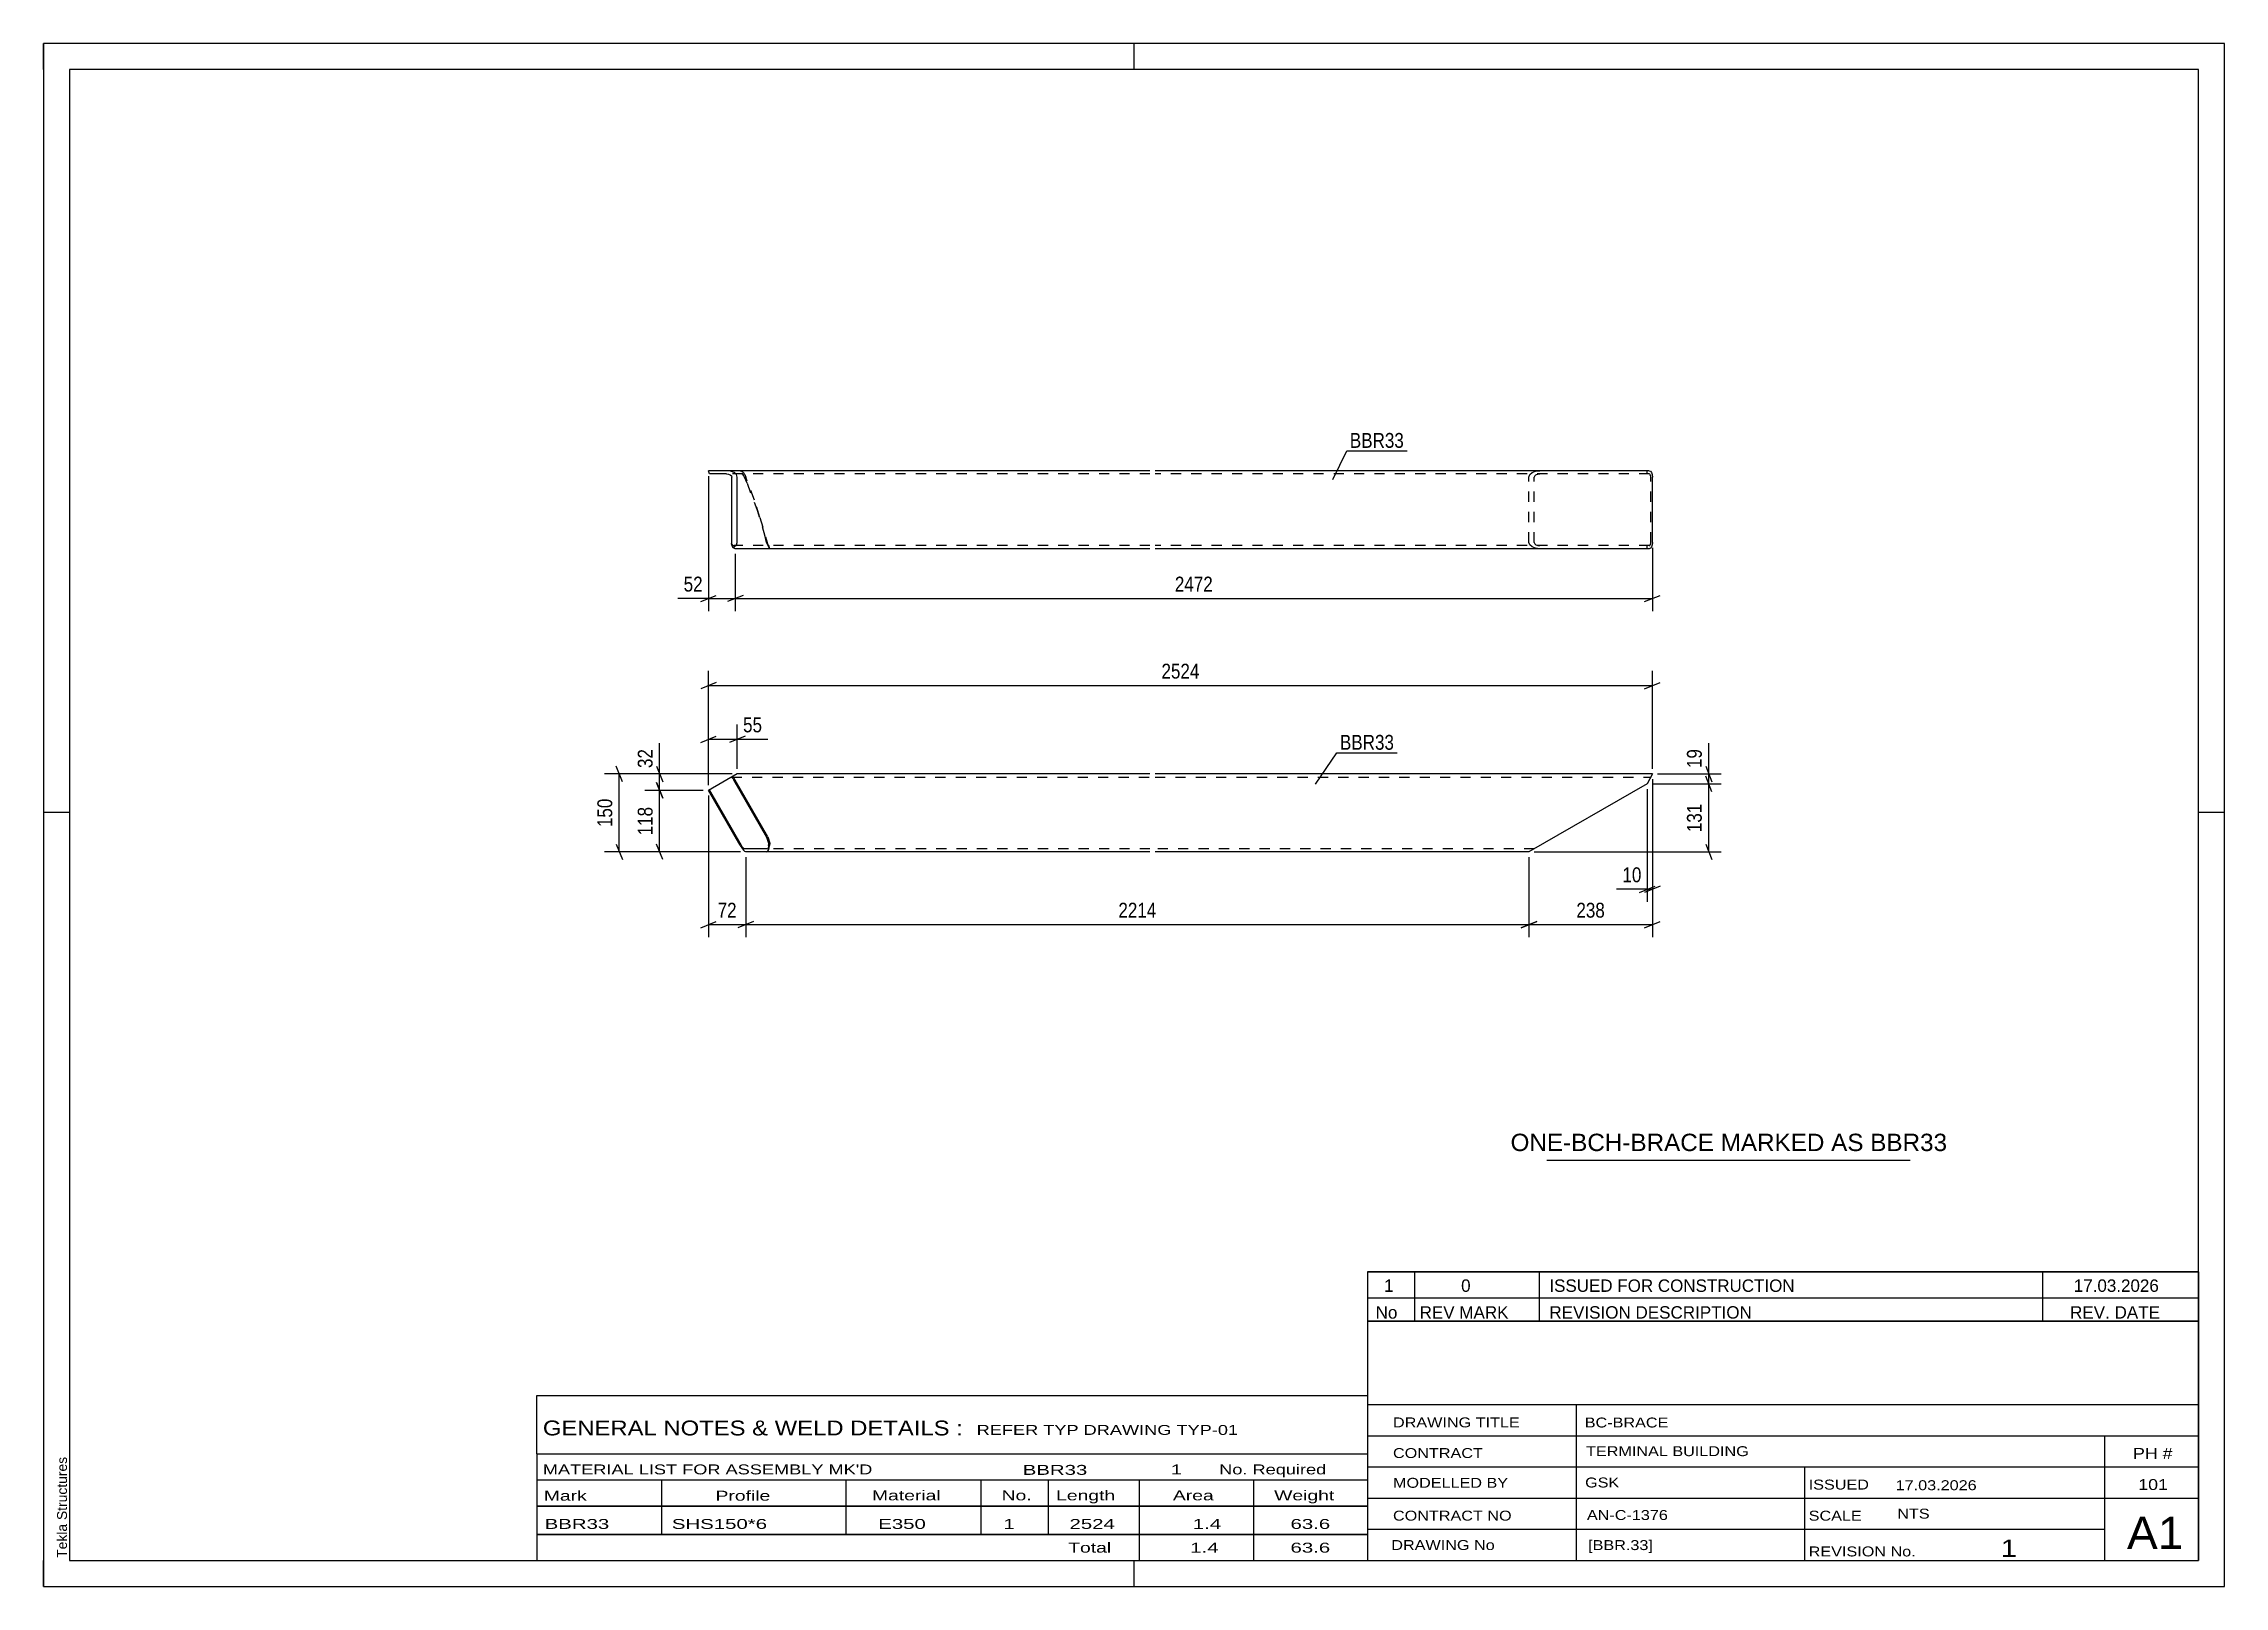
# Model space of a CAD drawing. Header units: millimetres. Extents: x 0 to 420, y 0 to 297.
import ezdxf

# ---------------------------------------------------------------- set-up
doc = ezdxf.new("R2010")
doc.units = ezdxf.units.MM
doc.linetypes.add('DXK_LINE_DOT2', pattern=[3.9198, 1.9599, -1.9599])
doc.styles.add('Arial', font='ARIAL.TTF', dxfattribs={"height": 0.2})
doc.styles.add('Arial Narrow', font='ARIALN.TTF', dxfattribs={"height": 0.2})

# ---------------------------------------------------------------- blocks, each defined once
blk = doc.blocks.new('Unknown-580579966-1473')
at = {"color": 5, "linetype": 'Continuous'}
for p, q in [((420, 297), (0, 297)), ((0, 297), (0, 0)), ((0, 292), (0, 297)), ((210, 292), (210, 297)), ((420, 0), (420, 297)), ((415, 292), (5, 292)), ((5, 292), (5, 5)), ((415, 5), (415, 292)), ((5, 149), (0, 149)), ((420, 149), (415, 149)), ((0, 0), (0, 5)), ((5, 5), (415, 5)), ((210, 0), (210, 5)), ((0, 0), (420, 0))]:
    blk.add_line(p, q, dxfattribs=at)
at = {"color": 174, "linetype": 'Continuous', "style": 'Arial'}
blk.add_text('Tekla Structures', height=1.9102, rotation=90, dxfattribs=at).set_placement((4.5, 5.5))
blk = doc.blocks.new('Part-580579966-1250 - 1164')
at = {"color": 2, "linetype": 'Continuous'}
for p, q in [((133.59, 156.41), (128.05, 153.24)), ((132.46, 155.76), (132.64, 155.63)), ((132.64, 155.63), (132.81, 155.44)), ((132.91, 155.67), (132.71, 155.91)), ((132.81, 155.44), (132.96, 155.21)), ((133.21, 155.21), (132.91, 155.67)), ((213.06, 156.41), (133.59, 156.41)), ((309.83, 156.41), (214.06, 156.41)), ((309.83, 156.41), (308.85, 154.47)), ((134.14, 142.61), (128.05, 153.24)), ((134.39, 142.61), (128.24, 153.35)), ((139.28, 144.19), (132.96, 155.21)), ((139.47, 144.29), (133.21, 155.21)), ((308.85, 154.47), (286.06, 141.41)), ((139.66, 142.99), (139.28, 144.19)), ((139.47, 144.29), (139.85, 143.1)), ((139.62, 142.61), (139.66, 142.99)), ((139.85, 143.1), (139.8, 142.61)), ((134.14, 142.61), (134.44, 142.15)), ((134.54, 142.38), (134.39, 142.61)), ((134.44, 142.15), (134.77, 141.76)), ((134.71, 142.19), (134.54, 142.38)), ((134.86, 142.06), (134.71, 142.19)), ((134.77, 141.76), (134.88, 141.67)), ((134.99, 142.01), (134.86, 142.06)), ((135.03, 141.5), (134.88, 141.67)), ((139.38, 142.01), (134.99, 142.01)), ((135.23, 141.41), (135.03, 141.5)), ((213.06, 141.41), (135.23, 141.41)), ((139.24, 141.41), (139.39, 141.5)), ((139.38, 142.01), (139.46, 142.06)), ((139.39, 141.5), (139.61, 141.76)), ((139.53, 142.19), (139.46, 142.06)), ((139.59, 142.38), (139.53, 142.19)), ((139.62, 142.61), (139.59, 142.38)), ((139.61, 141.76), (139.73, 142.15)), ((139.73, 142.15), (139.8, 142.61)), ((286.06, 141.41), (214.06, 141.41))]:
    blk.add_line(p, q, dxfattribs=at)
at = {"color": 7, "linetype": 'DXK_LINE_DOT2'}
for p, q in [((132.46, 155.76), (132.54, 155.81)), ((132.54, 155.81), (213.06, 155.81)), ((214.06, 155.81), (309.53, 155.81)), ((213.06, 142.01), (139.38, 142.01)), ((287.1, 142.01), (214.06, 142.01))]:
    blk.add_line(p, q, dxfattribs=at)
blk = doc.blocks.new('Part-580579966-1253 - 1252')
at = {"color": 2, "linetype": 'Continuous'}
for p, q in [((128.24, 214.16), (128.05, 214.76)), ((213.06, 214.76), (128.05, 214.76)), ((132.3, 214.67), (131.49, 214.76)), ((132.98, 214.41), (132.3, 214.67)), ((133.43, 214.02), (132.98, 214.41)), ((309.23, 214.76), (214.06, 214.76)), ((309.23, 214.76), (309.46, 214.67)), ((309.46, 214.67), (309.66, 214.41)), ((309.66, 214.41), (309.79, 214.02)), ((131.49, 214.16), (128.24, 214.16)), ((131.49, 214.16), (131.89, 214.11)), ((131.89, 214.11), (132.23, 213.98)), ((132.23, 213.98), (132.46, 213.79)), ((132.46, 213.79), (132.54, 213.56)), ((132.54, 200.96), (132.54, 213.56)), ((133.59, 213.56), (133.43, 214.02)), ((133.59, 200.96), (133.59, 213.56)), ((309.79, 214.02), (309.83, 213.56)), ((309.83, 200.96), (309.83, 213.56)), ((132.46, 200.73), (132.54, 200.96)), ((132.71, 200.01), (132.46, 200.73)), ((132.71, 200.01), (132.98, 200.11)), ((132.91, 199.85), (132.71, 200.01)), ((133.21, 199.76), (132.91, 199.85)), ((132.98, 200.11), (133.43, 200.5)), ((213.06, 199.76), (133.21, 199.76)), ((133.43, 200.5), (133.59, 200.96)), ((309.23, 199.76), (214.06, 199.76)), ((309.46, 199.85), (309.23, 199.76)), ((309.66, 200.11), (309.46, 199.85)), ((309.79, 200.5), (309.66, 200.11)), ((309.83, 200.96), (309.79, 200.5))]:
    blk.add_line(p, q, dxfattribs=at)
at = {"color": 7, "linetype": 'DXK_LINE_DOT2'}
for p, q in [((134.14, 214.76), (134.44, 214.67)), ((134.44, 214.67), (134.77, 214.41)), ((134.77, 214.41), (134.88, 214.27)), ((134.88, 214.27), (135.03, 214.02)), ((286.22, 214.02), (286.67, 214.41)), ((286.67, 214.41), (287.35, 214.67)), ((287.35, 214.67), (288.15, 214.76)), ((308.85, 214.16), (308.85, 214.76)), ((213.06, 214.16), (131.49, 214.16)), ((134.54, 214.11), (134.39, 214.16)), ((134.71, 213.98), (134.54, 214.11)), ((134.86, 213.79), (134.71, 213.98)), ((134.99, 213.56), (134.86, 213.79)), ((135.48, 212.38), (134.99, 213.56)), ((135.03, 214.02), (135.23, 213.56)), ((136.9, 209.11), (135.23, 213.56)), ((135.48, 212.38), (137.94, 205.8)), ((309.23, 214.16), (214.06, 214.16)), ((286.06, 213.56), (286.22, 214.02)), ((286.06, 200.96), (286.06, 213.56)), ((287.18, 213.79), (287.1, 213.56)), ((287.1, 200.96), (287.1, 213.56)), ((287.41, 213.98), (287.18, 213.79)), ((287.41, 213.98), (287.5, 214.02)), ((287.5, 214.02), (287.75, 214.11)), ((287.75, 214.11), (288.15, 214.16)), ((309.34, 214.11), (309.23, 214.16)), ((309.44, 213.98), (309.34, 214.11)), ((309.51, 213.79), (309.44, 213.98)), ((309.53, 213.56), (309.51, 213.79)), ((309.53, 200.96), (309.53, 213.56)), ((137.94, 205.8), (136.9, 209.11)), ((138.98, 202.1), (136.9, 209.11)), ((137.94, 205.8), (139.38, 200.96)), ((139.24, 200.96), (138.98, 202.1)), ((132.46, 200.73), (132.64, 200.54)), ((132.64, 200.54), (132.81, 200.41)), ((132.81, 200.41), (132.96, 200.36)), ((213.06, 200.36), (132.96, 200.36)), ((139.24, 200.96), (139.39, 200.5)), ((139.46, 200.73), (139.38, 200.96)), ((139.39, 200.5), (139.61, 200.11)), ((139.53, 200.54), (139.46, 200.73)), ((139.59, 200.41), (139.53, 200.54)), ((139.62, 200.36), (139.59, 200.41)), ((139.61, 200.11), (139.73, 199.85)), ((139.85, 199.76), (139.66, 200.36)), ((139.8, 199.76), (139.73, 199.85)), ((309.23, 200.36), (214.06, 200.36)), ((286.22, 200.5), (286.06, 200.96)), ((286.67, 200.11), (286.22, 200.5)), ((287.35, 199.85), (286.67, 200.11)), ((287.1, 200.96), (287.18, 200.73)), ((287.18, 200.73), (287.41, 200.54)), ((288.15, 199.76), (287.35, 199.85)), ((287.41, 200.54), (287.75, 200.41)), ((287.75, 200.41), (288.15, 200.36)), ((308.85, 199.76), (308.85, 200.36)), ((309.23, 200.36), (309.34, 200.41)), ((309.34, 200.41), (309.44, 200.54)), ((309.44, 200.54), (309.51, 200.73)), ((309.51, 200.73), (309.53, 200.96))]:
    blk.add_line(p, q, dxfattribs=at)
blk = doc.blocks.new('StraightDimension-580579966-2735 - 1164')
at = {"color": 7, "linetype": 'Continuous'}
for p, q in [((128.05, 152.24), (128.05, 124.99)), ((135.23, 140.41), (135.23, 124.99)), ((126.55, 126.79), (129.55, 127.99)), ((128.05, 127.39), (135.23, 127.39)), ((136.73, 127.99), (133.73, 126.79))]:
    blk.add_line(p, q, dxfattribs=at)
at = {"color": 0}
blk.add_wipeout([(134.07, 128.14), (134.07, 132.34), (129.21, 132.34), (129.21, 128.14)], dxfattribs=at)
at = {"color": 3, "style": 'Arial Narrow'}
blk.add_text('72', height=2.863, dxfattribs=at).set_placement((129.81, 128.74))
blk = doc.blocks.new('StraightDimension-580579966-1316 - 1164')
at = {"color": 7, "linetype": 'Continuous'}
for p, q in [((309.83, 155.41), (309.83, 131.81)), ((308.85, 153.47), (308.85, 131.81)), ((307.35, 133.61), (310.35, 134.81)), ((311.33, 134.81), (308.33, 133.61)), ((308.85, 134.21), (309.83, 134.21))]:
    blk.add_line(p, q, dxfattribs=at)
at = {"color": 0}
blk.add_wipeout([(308.32, 134.96), (308.32, 139.16), (303.47, 139.16), (303.47, 134.96)], dxfattribs=at)
at = {"color": 7, "linetype": 'Continuous'}
blk.add_line((308.85, 134.21), (302.94, 134.21), dxfattribs=at)
blk.add_line((308.85, 134.21), (302.94, 134.21), dxfattribs=at)
at = {"color": 3, "style": 'Arial Narrow'}
blk.add_text('10', height=2.863, dxfattribs=at).set_placement((304.07, 135.56))
blk = doc.blocks.new('StraightDimension-580579966-1671 - 1164')
at = {"color": 7, "linetype": 'Continuous'}
for p, q in [((132.59, 156.41), (108.01, 156.41)), ((111.46, 154.91), (110.26, 157.91)), ((110.86, 141.41), (110.86, 156.41)), ((110.26, 142.91), (111.46, 139.91)), ((134.24, 141.41), (108.01, 141.41))]:
    blk.add_line(p, q, dxfattribs=at)
at = {"color": 0}
blk.add_wipeout([(110.11, 152.25), (105.91, 152.25), (105.91, 145.57), (110.11, 145.57)], dxfattribs=at)
at = {"color": 3, "style": 'Arial Narrow'}
blk.add_text('150', height=2.863, rotation=90.0002, dxfattribs=at).set_placement((109.51, 146.17))
blk = doc.blocks.new('StraightDimension-580579966-1322 - 1164')
at = {"color": 7, "linetype": 'Continuous'}
for p, q in [((129.55, 174.01), (126.55, 172.81)), ((128.05, 154.24), (128.05, 176.26)), ((128.05, 173.41), (309.83, 173.41)), ((308.33, 172.81), (311.33, 174.01)), ((309.83, 157.41), (309.83, 176.26))]:
    blk.add_line(p, q, dxfattribs=at)
at = {"color": 0}
blk.add_wipeout([(223.2, 174.16), (223.2, 178.36), (214.69, 178.36), (214.69, 174.16)], dxfattribs=at)
at = {"color": 3, "style": 'Arial Narrow'}
blk.add_text('2524', height=2.863, dxfattribs=at).set_placement((215.29, 174.76))
blk = doc.blocks.new('StraightDimension-580579966-1753 - 1164')
at = {"color": 7, "linetype": 'Continuous'}
for p, q in [((128.05, 154.24), (128.05, 165.92)), ((133.59, 157.41), (133.59, 165.92)), ((126.55, 162.47), (129.55, 163.67)), ((128.05, 163.07), (133.59, 163.07)), ((135.09, 163.67), (132.09, 162.47))]:
    blk.add_line(p, q, dxfattribs=at)
at = {"color": 0}
blk.add_wipeout([(138.97, 163.82), (138.97, 168.02), (134.11, 168.02), (134.11, 163.82)], dxfattribs=at)
at = {"color": 7, "linetype": 'Continuous'}
blk.add_line((133.59, 163.07), (139.49, 163.07), dxfattribs=at)
blk.add_line((133.59, 163.07), (139.49, 163.07), dxfattribs=at)
at = {"color": 3, "style": 'Arial Narrow'}
blk.add_text('55', height=2.863, dxfattribs=at).set_placement((134.71, 164.42))
blk = doc.blocks.new('StraightDimension-580579966-1804 - 1164')
at = {"color": 7, "linetype": 'Continuous'}
for p, q in [((132.59, 156.41), (115.79, 156.41)), ((118.04, 157.91), (119.24, 154.91)), ((118.64, 153.24), (118.64, 156.41)), ((127.05, 153.24), (115.79, 153.24)), ((119.24, 151.74), (118.04, 154.74))]:
    blk.add_line(p, q, dxfattribs=at)
at = {"color": 0}
blk.add_wipeout([(117.89, 161.79), (113.69, 161.79), (113.69, 156.94), (117.89, 156.94)], dxfattribs=at)
at = {"color": 7, "linetype": 'Continuous'}
blk.add_line((118.64, 156.41), (118.64, 162.32), dxfattribs=at)
blk.add_line((118.64, 156.41), (118.64, 162.32), dxfattribs=at)
at = {"color": 3, "style": 'Arial Narrow'}
blk.add_text('32', height=2.863, rotation=90.0002, dxfattribs=at).set_placement((117.29, 157.54))
blk = doc.blocks.new('StraightDimension-580579966-1805 - 1164')
at = {"color": 7, "linetype": 'Continuous'}
for p, q in [((127.05, 153.24), (115.79, 153.24)), ((118.04, 154.74), (119.24, 151.74)), ((118.64, 141.41), (118.64, 153.24)), ((119.24, 139.91), (118.04, 142.91)), ((134.23, 141.41), (115.79, 141.41))]:
    blk.add_line(p, q, dxfattribs=at)
at = {"color": 0}
blk.add_wipeout([(117.89, 150.67), (113.69, 150.67), (113.69, 143.98), (117.89, 143.98)], dxfattribs=at)
at = {"color": 3, "style": 'Arial Narrow'}
blk.add_text('118', height=2.863, rotation=90.0002, dxfattribs=at).set_placement((117.29, 144.58))
blk = doc.blocks.new('StraightDimension-580579966-2533 - 1164')
at = {"color": 7, "linetype": 'Continuous'}
for p, q in [((310.83, 156.41), (323.1, 156.41)), ((320.1, 157.91), (321.3, 154.91)), ((321.3, 152.97), (320.1, 155.97)), ((320.7, 154.47), (320.7, 156.41)), ((309.85, 154.47), (323.1, 154.47))]:
    blk.add_line(p, q, dxfattribs=at)
at = {"color": 0}
blk.add_wipeout([(319.95, 161.79), (315.75, 161.79), (315.75, 156.94), (319.95, 156.94)], dxfattribs=at)
at = {"color": 7, "linetype": 'Continuous'}
blk.add_line((320.7, 156.41), (320.7, 162.32), dxfattribs=at)
blk.add_line((320.7, 156.41), (320.7, 162.32), dxfattribs=at)
at = {"color": 3, "style": 'Arial Narrow'}
blk.add_text('19', height=2.863, rotation=90.0002, dxfattribs=at).set_placement((319.35, 157.54))
blk = doc.blocks.new('StraightDimension-580579966-2534 - 1164')
at = {"color": 7, "linetype": 'Continuous'}
for p, q in [((321.3, 152.97), (320.1, 155.97)), ((309.85, 154.47), (323.1, 154.47)), ((320.7, 141.41), (320.7, 154.47)), ((320.1, 142.91), (321.3, 139.91)), ((287.06, 141.41), (323.1, 141.41))]:
    blk.add_line(p, q, dxfattribs=at)
at = {"color": 0}
blk.add_wipeout([(319.95, 151.28), (315.75, 151.28), (315.75, 144.6), (319.95, 144.6)], dxfattribs=at)
at = {"color": 3, "style": 'Arial Narrow'}
blk.add_text('131', height=2.863, rotation=90.0002, dxfattribs=at).set_placement((319.35, 145.2))
blk = doc.blocks.new('StraightDimension-580579966-2733 - 1164')
at = {"color": 7, "linetype": 'Continuous'}
for p, q in [((309.83, 155.41), (309.83, 124.99)), ((286.06, 140.41), (286.06, 124.99)), ((287.56, 127.99), (284.56, 126.79)), ((286.06, 127.39), (309.83, 127.39)), ((308.33, 126.79), (311.33, 127.99))]:
    blk.add_line(p, q, dxfattribs=at)
at = {"color": 0}
blk.add_wipeout([(301.29, 128.14), (301.29, 132.34), (294.6, 132.34), (294.6, 128.14)], dxfattribs=at)
at = {"color": 3, "style": 'Arial Narrow'}
blk.add_text('238', height=2.863, dxfattribs=at).set_placement((295.2, 128.74))
blk = doc.blocks.new('StraightDimension-580579966-2734 - 1164')
at = {"color": 7, "linetype": 'Continuous'}
for p, q in [((135.23, 140.41), (135.23, 124.99)), ((286.06, 140.41), (286.06, 124.99)), ((136.73, 127.99), (133.73, 126.79)), ((135.23, 127.39), (286.06, 127.39)), ((284.56, 126.79), (287.56, 127.99))]:
    blk.add_line(p, q, dxfattribs=at)
at = {"color": 0}
blk.add_wipeout([(214.9, 128.14), (214.9, 132.34), (206.39, 132.34), (206.39, 128.14)], dxfattribs=at)
at = {"color": 3, "style": 'Arial Narrow'}
blk.add_text('2214', height=2.863, dxfattribs=at).set_placement((206.99, 128.74))
blk = doc.blocks.new('StraightDimension-580579966-1769 - 1252')
at = {"color": 7, "linetype": 'Continuous'}
for p, q in [((128.05, 213.76), (128.05, 187.77)), ((133.21, 198.76), (133.21, 187.77)), ((126.55, 189.57), (129.55, 190.77)), ((128.05, 190.17), (133.21, 190.17)), ((134.71, 190.77), (131.71, 189.57))]:
    blk.add_line(p, q, dxfattribs=at)
at = {"color": 0}
blk.add_wipeout([(127.53, 190.92), (127.53, 195.12), (122.67, 195.12), (122.67, 190.92)], dxfattribs=at)
at = {"color": 7, "linetype": 'Continuous'}
blk.add_line((128.05, 190.17), (122.14, 190.17), dxfattribs=at)
blk.add_line((128.05, 190.17), (122.14, 190.17), dxfattribs=at)
at = {"color": 3, "style": 'Arial Narrow'}
blk.add_text('52', height=2.863, dxfattribs=at).set_placement((123.27, 191.52))
blk = doc.blocks.new('StraightDimension-580579966-1768 - 1252')
at = {"color": 7, "linetype": 'Continuous'}
for p, q in [((133.21, 198.76), (133.21, 187.77)), ((309.83, 199.96), (309.83, 187.77)), ((134.71, 190.77), (131.71, 189.57)), ((133.21, 190.17), (309.83, 190.17)), ((308.33, 189.57), (311.33, 190.77))]:
    blk.add_line(p, q, dxfattribs=at)
at = {"color": 0}
blk.add_wipeout([(225.78, 190.92), (225.78, 195.12), (217.27, 195.12), (217.27, 190.92)], dxfattribs=at)
at = {"color": 3, "style": 'Arial Narrow'}
blk.add_text('2472', height=2.863, dxfattribs=at).set_placement((217.87, 191.52))
blk = doc.blocks.new('Unknown-580579966-2894')
at = {"color": 7, "linetype": 'Continuous'}
for p, q in [((255, 51.05), (255, 5)), ((255, 51.05), (415, 51.05)), ((415, 51), (415, 5)), ((255, 35), (415, 35)), ((295.14, 35), (295.14, 5)), ((255, 29), (415, 29)), ((397, 5.05), (397, 29.05)), ((255, 23), (415, 23)), ((339.14, 23), (339.14, 5)), ((255, 17), (415, 17)), ((255, 11), (397, 11)), ((255, 5), (415, 5))]:
    blk.add_line(p, q, dxfattribs=at)
at = {"color": 7, "style": 'Arial Narrow'}
for s, height, width, p in [('DRAWING TITLE', 1.9089, 1.425378, (259.88, 30.61)), ('BC-BRACE', 1.909, 1.425378, (296.81, 30.59)), ('CONTRACT', 1.909, 1.425378, (259.88, 24.71)), ('TERMINAL BUILDING', 1.9089, 1.425378, (297.06, 25.07)), ('MODELLED BY', 1.9089, 1.425378, (259.88, 18.98)), ('GSK', 1.909, 1.425378, (296.88, 19.04)), ('ISSUED', 1.909, 1.425378, (339.94, 18.64)), ('17.03.2026', 1.909, 1.425378, (356.69, 18.52)), ('CONTRACT NO', 1.9089, 1.425378, (259.88, 12.66)), ('AN-C-1376', 1.909, 1.425378, (297.23, 12.78)), ('SCALE', 1.909, 1.425378, (339.94, 12.65)), ('A1', 6.204, 1.25, (401.24, 7.2)), ('DRAWING No', 1.909, 1.425378, (259.56, 7)), ('[BBR.33]', 1.909, 1.425378, (297.46, 6.99)), ('1', 3.34, 1.5, (376.91, 5.68)), ('REVISION No.', 1.9089, 1.425378, (339.94, 5.77))]:
    blk.add_text(s, height=height, dxfattribs=dict(at, width=width)).set_placement(p)
at = {"color": 7, "linetype": 'Continuous', "style": 'Arial Narrow'}
for s, height, width, p in [('PH #', 2.1, 1.42538, (402.4, 24.55)), ('101', 2.1, 1.42538, (403.41, 18.55)), ('NTS', 1.909, 1.425378, (357, 13.05))]:
    blk.add_text(s, height=height, dxfattribs=dict(at, width=width)).set_placement(p)
blk = doc.blocks.new('Unknown-580579966-2895')
at = {"color": 7, "linetype": 'Continuous'}
for p, q in [((255, 60.55), (415, 60.55)), ((415, 60.55), (255, 60.55)), ((255, 60.55), (255, 55.55)), ((264, 60.55), (264, 55.55)), ((288, 60.55), (288, 55.55)), ((385, 60.55), (385, 55.55)), ((415, 60.55), (415, 55.55)), ((255, 55.55), (415, 55.55)), ((255, 55.55), (255, 51.05)), ((255, 55.55), (415, 55.55)), ((264, 55.55), (264, 51.05)), ((288, 55.55), (288, 51.05)), ((385, 55.55), (385, 51.05)), ((415, 55.55), (415, 51.05)), ((415, 51.05), (255, 51.05))]:
    blk.add_line(p, q, dxfattribs=at)
at = {"color": 7, "linetype": 'Continuous', "style": 'Arial Narrow'}
for s, height, width, p in [('1', 2.39, 1.196471, (258.16, 56.7)), ('0', 2.39, 1.196471, (273, 56.7)), ('ISSUED FOR CONSTRUCTION', 2.3861, 1.196471, (290, 56.7)), ('17.03.2026', 2.386, 1.196471, (391, 56.7)), ('No', 2.386, 1.2, (256.54, 51.55)), ('REV MARK', 2.386, 1.2, (265, 51.55)), ('REVISION DESCRIPTION', 2.3861, 1.2, (290, 51.55)), ('REV. DATE', 2.386, 1.2, (390.28, 51.55))]:
    blk.add_text(s, height=height, dxfattribs=dict(at, width=width)).set_placement(p)
blk = doc.blocks.new('Unknown-580579966-2896')
at = {"color": 7, "linetype": 'Continuous'}
for p, q in [((95, 36.75), (255, 36.75)), ((95, 25.5), (95, 36.75)), ((255, 36.75), (255, 25.5)), ((95, 25.5), (255, 25.5)), ((95, 25.5), (95, 20.5)), ((255, 25.5), (255, 20.5)), ((95, 20.5), (255, 20.5)), ((95, 20.5), (95, 15.5)), ((119, 20.5), (119, 15.5)), ((154.5, 20.5), (154.5, 15.5)), ((180.5, 20.5), (180.5, 15.5)), ((193.5, 20.5), (193.5, 15.5)), ((211, 20.5), (211, 15.5)), ((233, 20.5), (233, 15.5)), ((255, 20.5), (255, 15.5)), ((95, 15.5), (255, 15.5)), ((95, 15.45), (95, 10.05)), ((95, 15.45), (255, 15.45)), ((119, 15.5), (119, 10)), ((154.5, 15.5), (154.5, 10)), ((180.5, 15.5), (180.5, 10)), ((193.5, 15.5), (193.5, 10)), ((211, 15.5), (211, 10)), ((233, 15.5), (233, 10)), ((255, 15.45), (255, 10.05)), ((95, 10.05), (255, 10.05)), ((95, 10), (255, 10)), ((95, 10), (95, 5)), ((211, 10), (211, 5)), ((233, 10), (233, 5)), ((255, 10), (255, 5)), ((95, 5), (255, 5))]:
    blk.add_line(p, q, dxfattribs=at)
at = {"color": 7, "style": 'Arial Narrow'}
for s, height, width, p in [('GENERAL NOTES & WELD DETAILS :', 2.8633, 1.4, (96.15, 29.06)), ('REFER TYP DRAWING TYP-01', 1.9089, 1.6, (179.7, 29.16)), ("MATERIAL LIST FOR ASSEMBLY MK'D", 1.9089, 1.6, (96.15, 21.56)), ('BBR33', 1.909, 1.794707, (188.57, 21.47)), ('1', 1.91, 1.794707, (217.08, 21.56)), ('No. Required', 1.9089, 1.6, (226.41, 21.56)), ('Mark', 1.909, 1.7, (96.34, 16.5)), ('Profile', 1.909, 1.7, (129.41, 16.5)), ('Material', 1.909, 1.7, (159.54, 16.56)), ('No.', 1.909, 1.7, (184.5, 16.56)), ('Length', 1.909, 1.7, (195, 16.56)), ('Area', 1.909, 1.7, (217.5, 16.56)), ('Weight', 1.909, 1.7, (237, 16.56))]:
    blk.add_text(s, height=height, dxfattribs=dict(at, width=width)).set_placement(p)
at = {"color": 7, "linetype": 'Continuous', "style": 'Arial Narrow'}
for s, height, width, p in [('BBR33', 1.909, 1.794707, (96.5, 11.06)), ('SHS150*6', 1.909, 1.794707, (121, 11.06)), ('E350', 1.909, 1.794707, (160.74, 11.06)), ('1', 1.91, 1.794707, (184.86, 11.06)), ('2524', 1.909, 1.794707, (197.58, 11.06)), ('1.4', 1.909, 1.794707, (221.32, 11.06)), ('63.6', 1.909, 1.794707, (240.14, 11.06)), ('Total', 1.909, 1.7, (197.33, 6.5)), ('1.4', 1.909, 1.794707, (220.83, 6.5)), ('63.6', 1.909, 1.794707, (240.14, 6.5))]:
    blk.add_text(s, height=height, dxfattribs=dict(at, width=width)).set_placement(p)
blk = doc.blocks.new('Unknown-580579966-2897')
at = {"color": 7, "linetype": 'Continuous'}
blk.add_line((289.5, 82.05), (359.5, 82.05), dxfattribs=at)
at = {"color": 7, "style": 'Arial'}
blk.add_text('ONE-BCH-BRACE MARKED AS BBR33', height=3.3428, dxfattribs=at).set_placement((282.52, 83.8))
blk = doc.blocks.new('Mark-580579966-1326 - 1164')
at = {"color": 0}
blk.add_wipeout([(260.09, 161.06), (260.09, 164.06), (249.67, 164.06), (249.67, 161.06)], dxfattribs=at)
blk.add_wipeout([(260.09, 161.06), (260.09, 164.06), (249.67, 164.06), (249.67, 161.06)], dxfattribs=at)
at = {"color": 30, "linetype": 'Continuous'}
for p, q in [((244.93, 154.45), (249.07, 160.46)), ((249.07, 160.46), (260.69, 160.46))]:
    blk.add_line(p, q, dxfattribs=at)
at = {"color": 3, "style": 'Arial Narrow'}
blk.add_text('BBR33', height=2.863, dxfattribs=at).set_placement((249.67, 161.06))
blk = doc.blocks.new('Mark-580579966-1794 - 1252')
at = {"color": 0}
blk.add_wipeout([(261.98, 219.18), (261.98, 222.18), (251.57, 222.18), (251.57, 219.18)], dxfattribs=at)
blk.add_wipeout([(261.98, 219.18), (261.98, 222.18), (251.57, 222.18), (251.57, 219.18)], dxfattribs=at)
at = {"color": 30, "linetype": 'Continuous'}
for p, q in [((248.31, 213.1), (250.97, 218.58)), ((250.97, 218.58), (262.58, 218.58))]:
    blk.add_line(p, q, dxfattribs=at)
at = {"color": 3, "style": 'Arial Narrow'}
blk.add_text('BBR33', height=2.863, dxfattribs=at).set_placement((251.57, 219.18))

msp = doc.modelspace()

# ---------------------------------------------------------------- block references
for name in ['Unknown-580579966-1473', 'Part-580579966-1253 - 1252', 'Part-580579966-1250 - 1164', 'Unknown-580579966-2897', 'Unknown-580579966-2895', 'Unknown-580579966-2894', 'Unknown-580579966-2896']:
    msp.add_blockref(name, (0, 0))

# ---------------------------------------------------------------- next in the draw order: block references
for name in ['Mark-580579966-1794 - 1252', 'StraightDimension-580579966-1769 - 1252', 'StraightDimension-580579966-1316 - 1164', 'StraightDimension-580579966-2735 - 1164']:
    msp.add_blockref(name, (0, 0))

# ---------------------------------------------------------------- next in the draw order: block references
for name in ['StraightDimension-580579966-1768 - 1252', 'StraightDimension-580579966-1671 - 1164']:
    msp.add_blockref(name, (0, 0))

# ---------------------------------------------------------------- next in the draw order: block references
msp.add_blockref('StraightDimension-580579966-1322 - 1164', (0, 0))

# ---------------------------------------------------------------- next in the draw order: block references
for name in ['StraightDimension-580579966-1753 - 1164', 'Mark-580579966-1326 - 1164', 'StraightDimension-580579966-2533 - 1164']:
    msp.add_blockref(name, (0, 0))

# ---------------------------------------------------------------- next in the draw order: block references
for name in ['StraightDimension-580579966-1804 - 1164', 'StraightDimension-580579966-2534 - 1164']:
    msp.add_blockref(name, (0, 0))

# ---------------------------------------------------------------- next in the draw order: block references
for name in ['StraightDimension-580579966-2733 - 1164', 'StraightDimension-580579966-1805 - 1164']:
    msp.add_blockref(name, (0, 0))

# ---------------------------------------------------------------- next in the draw order: block references
msp.add_blockref('StraightDimension-580579966-2734 - 1164', (0, 0))

doc.saveas('drawing.dxf')
